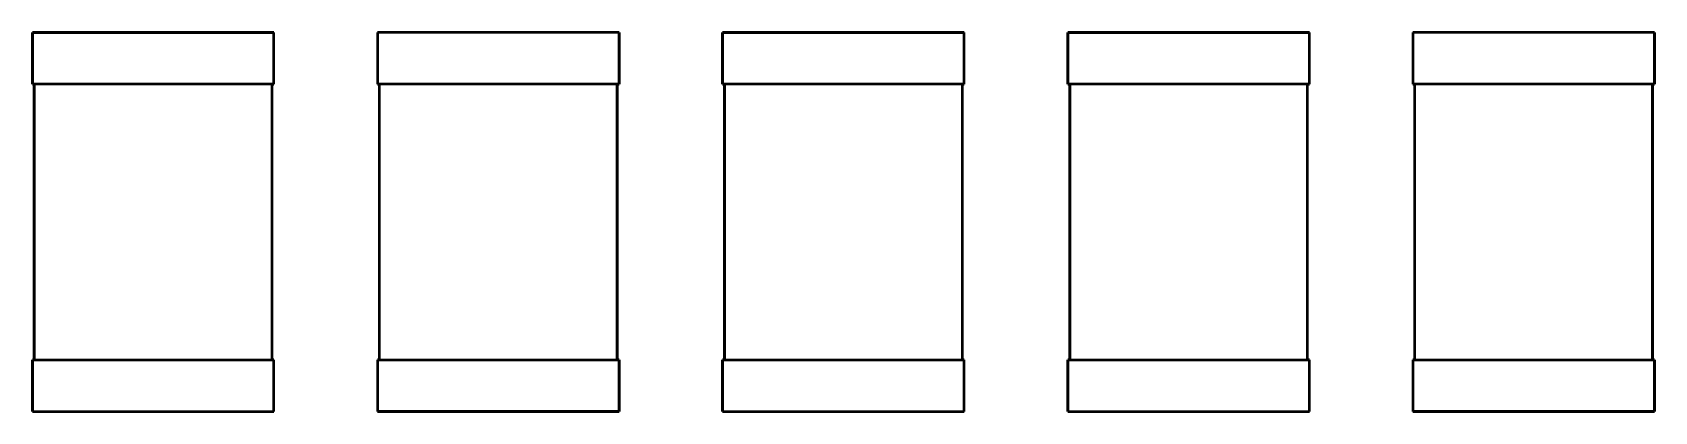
# Model space of a CAD drawing. Header units: millimetres. Extents: x 0 to 866, y 0 to 297.
# Drawn here: x 101.66 to 120.46, y 240.78 to 245.18 of the extents above; entities that cross this region are included whole.
import ezdxf

# ---------------------------------------------------------------- set-up
doc = ezdxf.new("R2010")
doc.units = ezdxf.units.MM
doc.layers.add('OSN50', color=3, linetype='Continuous', lineweight=50)

msp = doc.modelspace()

# ---------------------------------------------------------------- linework, layer by layer
at = {"layer": 'OSN50', "color": 3}
for p, q in [((104.464, 245.184), (101.664, 245.184)), ((101.664, 245.184), (101.664, 244.584)), ((101.664, 244.584), (101.664, 245.184)), ((101.664, 245.184), (104.464, 245.184)), ((104.464, 245.184), (101.664, 245.184)), ((101.664, 245.184), (101.664, 244.584)), ((101.664, 244.584), (101.664, 245.184)), ((101.664, 245.184), (104.464, 245.184)), ((104.464, 244.584), (104.464, 245.184)), ((104.464, 244.584), (104.464, 245.184)), ((104.464, 244.584), (104.464, 245.184)), ((104.464, 244.584), (104.464, 245.184)), ((108.464, 245.184), (105.664, 245.184)), ((105.664, 245.184), (105.664, 244.584)), ((105.664, 245.184), (105.664, 244.584)), ((108.464, 245.184), (105.664, 245.184)), ((108.464, 245.184), (105.664, 245.184)), ((105.664, 245.184), (105.664, 244.584)), ((105.664, 245.184), (105.664, 244.584)), ((108.464, 245.184), (105.664, 245.184)), ((108.464, 244.584), (108.464, 245.184)), ((108.464, 245.184), (108.464, 244.584)), ((108.464, 244.584), (108.464, 245.184)), ((108.464, 245.184), (108.464, 244.584)), ((112.464, 245.184), (109.664, 245.184)), ((109.664, 245.184), (109.664, 244.584)), ((109.664, 244.584), (109.664, 245.184)), ((109.664, 245.184), (112.464, 245.184)), ((112.464, 245.184), (109.664, 245.184)), ((109.664, 245.184), (109.664, 244.584)), ((109.664, 244.584), (109.664, 245.184)), ((109.664, 245.184), (112.464, 245.184)), ((112.464, 244.584), (112.464, 245.184)), ((112.464, 244.584), (112.464, 245.184)), ((112.464, 244.584), (112.464, 245.184)), ((112.464, 244.584), (112.464, 245.184)), ((116.464, 245.184), (113.664, 245.184)), ((113.664, 245.184), (113.664, 244.584)), ((113.664, 244.584), (113.664, 245.184)), ((113.664, 245.184), (116.464, 245.184)), ((116.464, 245.184), (113.664, 245.184)), ((113.664, 245.184), (113.664, 244.584)), ((113.664, 244.584), (113.664, 245.184)), ((113.664, 245.184), (116.464, 245.184)), ((116.464, 244.584), (116.464, 245.184)), ((116.464, 244.584), (116.464, 245.184)), ((116.464, 244.584), (116.464, 245.184)), ((116.464, 244.584), (116.464, 245.184)), ((120.464, 245.184), (117.664, 245.184)), ((117.664, 245.184), (117.664, 244.584)), ((117.664, 245.184), (117.664, 244.584)), ((120.464, 245.184), (117.664, 245.184)), ((120.464, 245.184), (117.664, 245.184)), ((117.664, 245.184), (117.664, 244.584)), ((117.664, 245.184), (117.664, 244.584)), ((120.464, 245.184), (117.664, 245.184)), ((120.464, 244.584), (120.464, 245.184)), ((120.464, 245.184), (120.464, 244.584)), ((120.464, 244.584), (120.464, 245.184)), ((120.464, 245.184), (120.464, 244.584)), ((101.664, 244.584), (101.686, 244.584)), ((104.464, 244.584), (101.664, 244.584)), ((101.664, 244.584), (101.686, 244.584)), ((104.464, 244.584), (101.664, 244.584)), ((101.686, 244.584), (101.686, 241.384)), ((101.686, 241.384), (101.686, 244.584)), ((101.686, 244.584), (101.686, 241.384)), ((101.686, 241.384), (101.686, 244.584)), ((104.444, 241.384), (104.444, 244.584)), ((104.444, 244.584), (104.464, 244.584)), ((104.444, 241.384), (104.444, 244.584)), ((104.444, 241.384), (104.444, 244.584)), ((104.444, 244.584), (104.464, 244.584)), ((104.444, 241.384), (104.444, 244.584)), ((105.664, 244.584), (105.684, 244.584)), ((108.464, 244.584), (105.664, 244.584)), ((105.664, 244.584), (105.684, 244.584)), ((108.464, 244.584), (105.664, 244.584)), ((105.684, 244.584), (105.684, 241.384)), ((105.684, 244.584), (105.684, 241.384)), ((105.684, 244.584), (105.684, 241.384)), ((105.684, 244.584), (105.684, 241.384)), ((108.442, 241.384), (108.442, 244.584)), ((108.442, 244.584), (108.464, 244.584)), ((108.442, 244.584), (108.442, 241.384)), ((108.442, 241.384), (108.442, 244.584)), ((108.442, 244.584), (108.464, 244.584)), ((108.442, 244.584), (108.442, 241.384)), ((109.664, 244.584), (109.686, 244.584)), ((112.464, 244.584), (109.664, 244.584)), ((109.664, 244.584), (109.686, 244.584)), ((112.464, 244.584), (109.664, 244.584)), ((109.686, 244.584), (109.686, 241.384)), ((109.686, 241.384), (109.686, 244.584)), ((109.686, 244.584), (109.686, 241.384)), ((109.686, 241.384), (109.686, 244.584)), ((112.444, 241.384), (112.444, 244.584)), ((112.444, 244.584), (112.464, 244.584)), ((112.444, 241.384), (112.444, 244.584)), ((112.444, 241.384), (112.444, 244.584)), ((112.444, 244.584), (112.464, 244.584)), ((112.444, 241.384), (112.444, 244.584)), ((113.664, 244.584), (113.686, 244.584)), ((116.464, 244.584), (113.664, 244.584)), ((113.664, 244.584), (113.686, 244.584)), ((116.464, 244.584), (113.664, 244.584)), ((113.686, 244.584), (113.686, 241.384)), ((113.686, 241.384), (113.686, 244.584)), ((113.686, 244.584), (113.686, 241.384)), ((113.686, 241.384), (113.686, 244.584)), ((116.444, 241.384), (116.444, 244.584)), ((116.444, 244.584), (116.464, 244.584)), ((116.444, 241.384), (116.444, 244.584)), ((116.444, 241.384), (116.444, 244.584)), ((116.444, 244.584), (116.464, 244.584)), ((116.444, 241.384), (116.444, 244.584)), ((117.664, 244.584), (117.684, 244.584)), ((120.464, 244.584), (117.664, 244.584)), ((117.664, 244.584), (117.684, 244.584)), ((120.464, 244.584), (117.664, 244.584)), ((117.684, 244.584), (117.684, 241.384)), ((117.684, 244.584), (117.684, 241.384)), ((117.684, 244.584), (117.684, 241.384)), ((117.684, 244.584), (117.684, 241.384)), ((120.442, 241.384), (120.442, 244.584)), ((120.442, 244.584), (120.464, 244.584)), ((120.442, 244.584), (120.442, 241.384)), ((120.442, 241.384), (120.442, 244.584)), ((120.442, 244.584), (120.464, 244.584)), ((120.442, 244.584), (120.442, 241.384)), ((101.686, 241.384), (101.664, 241.384)), ((101.664, 241.384), (101.664, 240.784)), ((101.664, 240.784), (101.664, 241.384)), ((101.664, 241.384), (104.464, 241.384)), ((101.686, 241.384), (101.664, 241.384)), ((101.664, 241.384), (101.664, 240.784)), ((101.664, 240.784), (101.664, 241.384)), ((101.664, 241.384), (104.464, 241.384)), ((104.464, 241.384), (104.444, 241.384)), ((104.464, 241.384), (104.444, 241.384)), ((104.464, 240.784), (104.464, 241.384)), ((104.464, 240.784), (104.464, 241.384)), ((104.464, 240.784), (104.464, 241.384)), ((104.464, 240.784), (104.464, 241.384)), ((105.684, 241.384), (105.664, 241.384)), ((105.664, 241.384), (105.664, 240.784)), ((105.664, 241.384), (105.664, 240.784)), ((105.664, 241.384), (108.464, 241.384)), ((105.684, 241.384), (105.664, 241.384)), ((105.664, 241.384), (105.664, 240.784)), ((105.664, 241.384), (105.664, 240.784)), ((105.664, 241.384), (108.464, 241.384)), ((108.464, 241.384), (108.442, 241.384)), ((108.464, 241.384), (108.442, 241.384)), ((108.464, 240.784), (108.464, 241.384)), ((108.464, 241.384), (108.464, 240.784)), ((108.464, 240.784), (108.464, 241.384)), ((108.464, 241.384), (108.464, 240.784)), ((109.686, 241.384), (109.664, 241.384)), ((109.664, 241.384), (109.664, 240.784)), ((109.664, 240.784), (109.664, 241.384)), ((109.664, 241.384), (112.464, 241.384)), ((109.686, 241.384), (109.664, 241.384)), ((109.664, 241.384), (109.664, 240.784)), ((109.664, 240.784), (109.664, 241.384)), ((109.664, 241.384), (112.464, 241.384)), ((112.464, 241.384), (112.444, 241.384)), ((112.464, 241.384), (112.444, 241.384)), ((112.464, 240.784), (112.464, 241.384)), ((112.464, 240.784), (112.464, 241.384)), ((112.464, 240.784), (112.464, 241.384)), ((112.464, 240.784), (112.464, 241.384)), ((113.686, 241.384), (113.664, 241.384)), ((113.664, 241.384), (113.664, 240.784)), ((113.664, 240.784), (113.664, 241.384)), ((113.664, 241.384), (116.464, 241.384)), ((113.686, 241.384), (113.664, 241.384)), ((113.664, 241.384), (113.664, 240.784)), ((113.664, 240.784), (113.664, 241.384)), ((113.664, 241.384), (116.464, 241.384)), ((116.464, 241.384), (116.444, 241.384)), ((116.464, 241.384), (116.444, 241.384)), ((116.464, 240.784), (116.464, 241.384)), ((116.464, 240.784), (116.464, 241.384)), ((116.464, 240.784), (116.464, 241.384)), ((116.464, 240.784), (116.464, 241.384)), ((117.684, 241.384), (117.664, 241.384)), ((117.664, 241.384), (117.664, 240.784)), ((117.664, 241.384), (117.664, 240.784)), ((117.664, 241.384), (120.464, 241.384)), ((117.684, 241.384), (117.664, 241.384)), ((117.664, 241.384), (117.664, 240.784)), ((117.664, 241.384), (117.664, 240.784)), ((117.664, 241.384), (120.464, 241.384)), ((120.464, 241.384), (120.442, 241.384)), ((120.464, 241.384), (120.442, 241.384)), ((120.464, 240.784), (120.464, 241.384)), ((120.464, 241.384), (120.464, 240.784)), ((120.464, 240.784), (120.464, 241.384)), ((120.464, 241.384), (120.464, 240.784)), ((101.664, 240.784), (104.464, 240.784)), ((101.664, 240.784), (104.464, 240.784)), ((101.664, 240.784), (104.464, 240.784)), ((101.664, 240.784), (104.464, 240.784)), ((105.664, 240.784), (108.464, 240.784)), ((108.464, 240.784), (105.664, 240.784)), ((105.664, 240.784), (108.464, 240.784)), ((108.464, 240.784), (105.664, 240.784)), ((109.664, 240.784), (112.464, 240.784)), ((109.664, 240.784), (112.464, 240.784)), ((109.664, 240.784), (112.464, 240.784)), ((109.664, 240.784), (112.464, 240.784)), ((113.664, 240.784), (116.464, 240.784)), ((113.664, 240.784), (116.464, 240.784)), ((113.664, 240.784), (116.464, 240.784)), ((113.664, 240.784), (116.464, 240.784)), ((117.664, 240.784), (120.464, 240.784)), ((120.464, 240.784), (117.664, 240.784)), ((117.664, 240.784), (120.464, 240.784)), ((120.464, 240.784), (117.664, 240.784))]:
    msp.add_line(p, q, dxfattribs=at)

doc.saveas('drawing.dxf')
